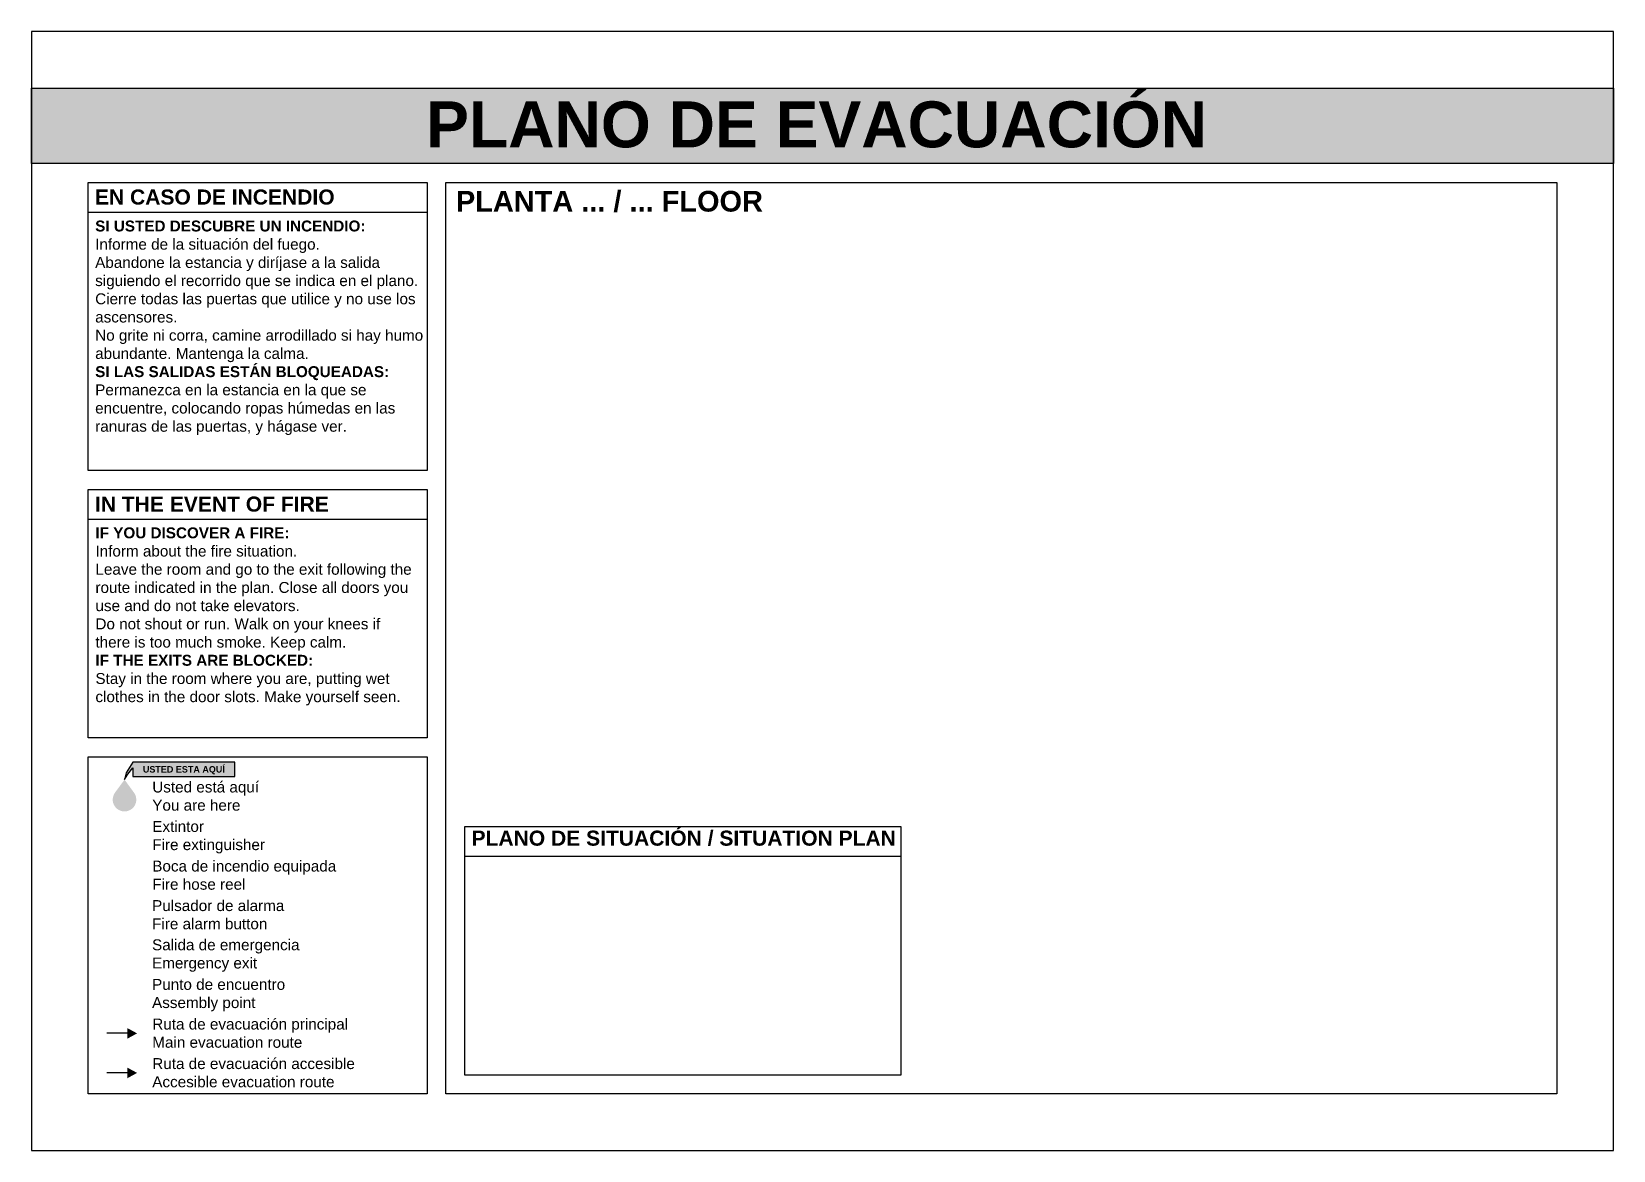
# Model space of a CAD drawing. Extents: x 0 to 297, y 0 to 210.
import ezdxf
from ezdxf.enums import TextEntityAlignment as Align

# ---------------------------------------------------------------- set-up
doc = ezdxf.new("R2010")
doc.units = 0
doc.header["$MEASUREMENT"] = 0
doc.layers.add('Dimensiones A4', color=7, linetype='Continuous', plot=False)
doc.layers.add('Plano situación', color=7, linetype='Continuous')
doc.styles.add('21', font='arialbd_0.ttf', dxfattribs={"height": 1})

# ---------------------------------------------------------------- blocks, each defined once
blk = doc.blocks.new('USTEDAQUI')
h = blk.add_hatch(color=164)
h.dxf.hatch_style = 1
edge = h.paths.add_edge_path()
edge.add_spline(control_points=[(1.6, 7.04), (1.6, 7.04), (2.2, 7.04), (2.2, 7.04), (2.2, 7.04), (2.2, 7.04), (20.6, 7.04), (20.6, 7.04), (20.6, 7.04), (20.6, 7.04), (20.6, 4.4), (20.6, 4.4), (20.6, 4.4), (20.6, 4.4), (1.6, 4.4), (1.6, 4.4), (1.6, 4.4), (1.6, 4.4), (1.6, 5.98), (1.6, 5.98), (1.6, 5.98), (1.6, 5.98), (0.63, 4.82), (0.63, 4.82), (0.63, 4.82), (0.63, 4.82), (0.04, 3.8), (0.04, 3.8), (0.04, 3.8), (0.04, 3.8), (0.32, 5.05), (0.32, 5.05), (0.32, 5.05), (0.32, 5.05), (1.6, 7.04), (1.6, 7.04)], knot_values=[0, 0, 0, 0, 0.1, 0.1, 0.1, 0.1, 0.2, 0.2, 0.2, 0.2, 0.3, 0.3, 0.3, 0.3, 0.4, 0.4, 0.4, 0.4, 0.5, 0.5, 0.5, 0.5, 0.6, 0.6, 0.6, 0.6, 0.7, 0.7, 0.7, 0.7, 0.8, 0.8, 0.8, 0.8, 1, 1, 1, 1], degree=3, periodic=0)
h = blk.add_hatch(color=164)
h.dxf.hatch_style = 1
edge = h.paths.add_edge_path()
edge.add_spline(control_points=[(1.79, 1.37), (1.79, 1.37), (1.79, 1.37), (1.79, 1.37), (1.79, 1.37), (1.79, 1.37), (1.35, 1.98), (0.91, 2.58)], knot_values=[0.011111, 0.011111, 0.011111, 0.011111, 0.011111, 0.011111, 0.011111, 0.011111, 0.022222, 0.022222, 0.022222, 0.022222], degree=3, periodic=0)
edge.add_spline(control_points=[(0.91, 2.58), (0.47, 3.19), (0.02, 3.79), (0.02, 3.79), (0.02, 3.79), (-1.76, 1.37), (-1.76, 1.37), (-1.76, 1.37), (-1.76, 1.37), (-1.94, 1.07), (-1.94, 1.07), (-1.94, 1.07), (-1.94, 1.07), (-2.06, 0.76), (-2.06, 0.76)], knot_values=[0.911112, 0.911112, 0.911112, 0.911112, 0.922223, 0.922223, 0.922223, 0.966668, 0.966668, 0.966668, 0.966668, 0.98889, 0.98889, 0.98889, 0.98889, 1.011111, 1.011111, 1.011111, 1.011111], degree=3, periodic=0)
edge.add_spline(control_points=[(-2.06, 0.76), (-2.06, 0.76), (-2.06, 0.76), (-2.06, 0.76), (-2.06, 0.76), (-2.09, 0.65), (-2.12, 0.55), (-2.14, 0.45)], knot_values=[0.888889, 0.888889, 0.888889, 0.888889, 0.88889, 0.88889, 0.88889, 0.88889, 0.911112, 0.911112, 0.911112, 0.911112], degree=3, periodic=0)
edge.add_spline(control_points=[(-2.15, 0.39), (-2.17, 0.29), (-2.18, 0.18), (-2.18, 0.08)], knot_values=[0.822222, 0.822222, 0.822222, 0.822222, 0.844444, 0.844444, 0.844444, 0.844444], degree=3, periodic=0)
edge.add_spline(control_points=[(-2.18, 0.07), (-2.18, -0.15), (-2.15, -0.37), (-2.08, -0.58)], knot_values=[0.755556, 0.755556, 0.755556, 0.755556, 0.777778, 0.777778, 0.777778, 0.777778], degree=3, periodic=0)
edge.add_spline(control_points=[(-2.06, -0.63), (-2.03, -0.73), (-1.99, -0.82), (-1.94, -0.91)], knot_values=[0.688889, 0.688889, 0.688889, 0.688889, 0.711111, 0.711111, 0.711111, 0.711111], degree=3, periodic=0)
edge.add_spline(control_points=[(-1.93, -0.93), (-1.83, -1.12), (-1.71, -1.29), (-1.56, -1.45)], knot_values=[0.622222, 0.622222, 0.622222, 0.622222, 0.644444, 0.644444, 0.644444, 0.644444], degree=3, periodic=0)
edge.add_spline(control_points=[(-1.53, -1.48), (-1.53, -1.48), (-1.46, -1.54), (-1.46, -1.54)], knot_values=[0.577778, 0.577778, 0.577778, 0.577778, 0.6, 0.6, 0.6, 0.6], degree=3, periodic=0)
edge.add_spline(control_points=[(-1.46, -1.54), (-1.46, -1.54), (-1.46, -1.54), (-1.46, -1.54), (-1.46, -1.54), (-1.45, -1.55), (-1.44, -1.56), (-1.43, -1.57)], knot_values=[0.566667, 0.566667, 0.566667, 0.566667, 0.566667, 0.566667, 0.566667, 0.566667, 0.577778, 0.577778, 0.577778, 0.577778], degree=3, periodic=0)
edge.add_spline(control_points=[(-1.43, -1.57), (-1.42, -1.58), (-1.41, -1.59), (-1.4, -1.6), (-1.4, -1.6), (-1.4, -1.6), (-1.27, -1.71), (-1.27, -1.71), (-1.27, -1.71), (-1.27, -1.71), (-1.27, -1.71), (-1.27, -1.71)], knot_values=[0.533333, 0.533333, 0.533333, 0.533333, 0.544444, 0.544444, 0.544444, 0.544444, 0.566666, 0.566666, 0.566666, 0.566666, 0.566667, 0.566667, 0.566667, 0.566667], degree=3, periodic=0)
edge.add_spline(control_points=[(-1.27, -1.71), (-1.27, -1.71), (-1.2, -1.75), (-1.2, -1.75)], knot_values=[0.511111, 0.511111, 0.511111, 0.511111, 0.533333, 0.533333, 0.533333, 0.533333], degree=3, periodic=0)
edge.add_spline(control_points=[(-1.2, -1.75), (-1.2, -1.75), (-1.2, -1.75), (-1.2, -1.75), (-1.2, -1.75), (-0.94, -1.92), (-0.65, -2.04), (-0.32, -2.1), (-0.32, -2.1), (-0.32, -2.1), (-0.32, -2.1), (-0.32, -2.1)], knot_values=[0.488889, 0.488889, 0.488889, 0.488889, 0.488889, 0.488889, 0.488889, 0.488889, 0.511111, 0.511111, 0.511111, 0.511111, 0.511111, 0.511111, 0.511111, 0.511111], degree=3, periodic=0)
edge.add_spline(control_points=[(-0.32, -2.1), (-0.32, -2.1), (-0.32, -2.1), (-0.32, -2.1), (-0.32, -2.1)], knot_values=[0.466667, 0.466667, 0.466667, 0.466667, 0.488889, 0.488889, 0.488889, 0.488889, 0.488889], degree=3, periodic=0)
edge.add_spline(control_points=[(-0.32, -2.1), (-0.32, -2.1), (0.03, -2.11), (0.03, -2.11)], knot_values=[0.444445, 0.444445, 0.444445, 0.444445, 0.466667, 0.466667, 0.466667, 0.466667], degree=3, periodic=0)
edge.add_spline(control_points=[(0.03, -2.11), (0.03, -2.11), (0.03, -2.11), (0.03, -2.11), (0.03, -2.11), (0.03, -2.11), (0.35, -2.1), (0.35, -2.1), (0.35, -2.1), (0.35, -2.1), (0.35, -2.1), (0.35, -2.1)], knot_values=[0.422222, 0.422222, 0.422222, 0.422222, 0.422222, 0.422222, 0.422222, 0.422222, 0.444444, 0.444444, 0.444444, 0.444444, 0.444445, 0.444445, 0.444445, 0.444445], degree=3, periodic=0)
edge.add_spline(control_points=[(0.36, -2.1), (0.36, -2.1), (0.36, -2.1), (0.36, -2.1), (0.36, -2.1)], knot_values=[0.377778, 0.377778, 0.377778, 0.377778, 0.4, 0.4, 0.4, 0.4, 0.4], degree=3, periodic=0)
edge.add_spline(control_points=[(0.36, -2.1), (0.7, -2.04), (1.01, -1.91), (1.27, -1.73)], knot_values=[0.355556, 0.355556, 0.355556, 0.355556, 0.377778, 0.377778, 0.377778, 0.377778], degree=3, periodic=0)
edge.add_spline(control_points=[(1.27, -1.73), (1.27, -1.73), (1.27, -1.73), (1.27, -1.73), (1.27, -1.73), (1.27, -1.73), (1.31, -1.71), (1.31, -1.71), (1.31, -1.71), (1.31, -1.71), (1.31, -1.71), (1.31, -1.71)], knot_values=[0.333333, 0.333333, 0.333333, 0.333333, 0.333333, 0.333333, 0.333333, 0.333333, 0.355556, 0.355556, 0.355556, 0.355556, 0.355556, 0.355556, 0.355556, 0.355556], degree=3, periodic=0)
edge.add_spline(control_points=[(1.37, -1.66), (1.37, -1.66), (1.37, -1.66), (1.37, -1.66), (1.37, -1.66), (1.41, -1.63), (1.45, -1.59), (1.48, -1.56)], knot_values=[0.288889, 0.288889, 0.288889, 0.288889, 0.288889, 0.288889, 0.288889, 0.288889, 0.311111, 0.311111, 0.311111, 0.311111], degree=3, periodic=0)
edge.add_spline(control_points=[(1.58, -1.48), (1.58, -1.48), (1.63, -1.42), (1.63, -1.42)], knot_values=[0.244445, 0.244445, 0.244445, 0.244445, 0.266666, 0.266666, 0.266666, 0.266666], degree=3, periodic=0)
edge.add_spline(control_points=[(1.63, -1.42), (1.63, -1.42), (1.63, -1.42), (1.63, -1.42), (1.63, -1.42), (1.84, -1.2), (2, -0.93), (2.09, -0.64)], knot_values=[0.222222, 0.222222, 0.222222, 0.222222, 0.222223, 0.222223, 0.222223, 0.222223, 0.244445, 0.244445, 0.244445, 0.244445], degree=3, periodic=0)
edge.add_spline(control_points=[(2.09, -0.64), (2.09, -0.64), (2.09, -0.64), (2.09, -0.64), (2.09, -0.64), (2.09, -0.64), (2.11, -0.6), (2.11, -0.6), (2.11, -0.6), (2.11, -0.6), (2.11, -0.6), (2.11, -0.6)], knot_values=[0.2, 0.2, 0.2, 0.2, 0.2, 0.2, 0.2, 0.2, 0.222222, 0.222222, 0.222222, 0.222222, 0.222222, 0.222222, 0.222222, 0.222222], degree=3, periodic=0)
edge.add_spline(control_points=[(2.12, -0.57), (2.18, -0.38), (2.21, -0.17), (2.21, 0.04)], knot_values=[0.155556, 0.155556, 0.155556, 0.155556, 0.177778, 0.177778, 0.177778, 0.177778], degree=3, periodic=0)
edge.add_spline(control_points=[(2.21, 0.12), (2.21, 0.22), (2.2, 0.32), (2.18, 0.42)], knot_values=[0.088889, 0.088889, 0.088889, 0.088889, 0.111111, 0.111111, 0.111111, 0.111111], degree=3, periodic=0)
edge.add_spline(control_points=[(2.18, 0.42), (2.18, 0.42), (2.18, 0.42), (2.18, 0.42), (2.18, 0.42), (2.17, 0.53), (2.14, 0.64), (2.11, 0.76)], knot_values=[0.066667, 0.066667, 0.066667, 0.066667, 0.066667, 0.066667, 0.066667, 0.066667, 0.088889, 0.088889, 0.088889, 0.088889], degree=3, periodic=0)
edge.add_spline(control_points=[(2.11, 0.76), (2.11, 0.76), (2.11, 0.76), (2.11, 0.76), (2.11, 0.76), (2.11, 0.76), (1.97, 1.07), (1.97, 1.07)], knot_values=[0.044445, 0.044445, 0.044445, 0.044445, 0.044445, 0.044445, 0.044445, 0.044445, 0.066667, 0.066667, 0.066667, 0.066667], degree=3, periodic=0)
edge.add_spline(control_points=[(1.97, 1.07), (1.97, 1.07), (1.97, 1.07), (1.97, 1.07), (1.97, 1.07), (1.97, 1.07), (1.79, 1.37), (1.79, 1.37)], knot_values=[0.022222, 0.022222, 0.022222, 0.022222, 0.022223, 0.022223, 0.022223, 0.022223, 0.044445, 0.044445, 0.044445, 0.044445], degree=3, periodic=0)
at = {"color": 164}
blk.add_open_spline([(1.6, 7.04), (1.6, 7.04), (2.2, 7.04), (2.2, 7.04), (2.2, 7.04), (2.2, 7.04), (20.6, 7.04), (20.6, 7.04), (20.6, 7.04), (20.6, 7.04), (20.6, 4.4), (20.6, 4.4), (20.6, 4.4), (20.6, 4.4), (1.6, 4.4), (1.6, 4.4), (1.6, 4.4), (1.6, 4.4), (1.6, 5.98), (1.6, 5.98), (1.6, 5.98), (1.6, 5.98), (0.63, 4.82), (0.63, 4.82), (0.63, 4.82), (0.63, 4.82), (0.04, 3.8), (0.04, 3.8), (0.04, 3.8), (0.04, 3.8), (0.32, 5.05), (0.32, 5.05), (0.32, 5.05), (0.32, 5.05), (1.6, 7.04), (1.6, 7.04)], degree=3, knots=[0, 0, 0, 0, 0.1, 0.1, 0.1, 0.1, 0.2, 0.2, 0.2, 0.2, 0.3, 0.3, 0.3, 0.3, 0.4, 0.4, 0.4, 0.4, 0.5, 0.5, 0.5, 0.5, 0.6, 0.6, 0.6, 0.6, 0.7, 0.7, 0.7, 0.7, 0.8, 0.8, 0.8, 0.8, 1, 1, 1, 1], dxfattribs=at)
at = {"color": 7, "true_color": 0xffffff, "style": '21'}
blk.add_text('USTED ESTA AQUÍ', height=1.2, dxfattribs=at).set_placement((11.08, 5.72), align=Align.MIDDLE_CENTER)

msp = doc.modelspace()

# ---------------------------------------------------------------- hatches: boundary and pattern name
at = {"true_color": 0x008d5a}
h = msp.add_hatch(color=126, dxfattribs=at)
h.dxf.hatch_style = 1
h.paths.add_polyline_path([(0, 199.28), (0, 185.14), (297, 185.14), (297, 199.28)])
h = msp.add_hatch(color=126, dxfattribs=at)
h.dxf.hatch_style = 1
h.paths.add_polyline_path([(17.99, 20.86), (19.8, 21.85), (17.99, 22.83)])
h = msp.add_hatch(color=126, dxfattribs=at)
h.dxf.hatch_style = 1
h.paths.add_polyline_path([(17.99, 20.86), (19.8, 21.85), (17.99, 22.83)])
at = {"true_color": 0x0033ab}
h = msp.add_hatch(color=164, dxfattribs=at)
h.dxf.hatch_style = 1
h.paths.add_polyline_path([(17.99, 13.43), (19.8, 14.43), (17.99, 15.41)])
h = msp.add_hatch(color=164, dxfattribs=at)
h.dxf.hatch_style = 1
h.paths.add_polyline_path([(17.99, 13.43), (19.8, 14.43), (17.99, 15.41)])

# ---------------------------------------------------------------- linework, layer by layer
at = {"color": 126, "linetype": 'Continuous', "true_color": 0x008d5a}
msp.add_line((18.77, 21.86), (14.12, 21.86), dxfattribs=at)
msp.add_line((18.77, 21.86), (14.12, 21.86), dxfattribs=at)
at = {"color": 164, "linetype": 'Continuous', "true_color": 0x0033ab}
msp.add_line((18.77, 14.44), (14.12, 14.44), dxfattribs=at)
msp.add_line((18.77, 14.44), (14.12, 14.44), dxfattribs=at)
at = {"color": 126, "true_color": 0x008d5a}
msp.add_lwpolyline([(0, 199.28), (297, 199.28), (297, 185.14), (0, 185.14)], close=True, dxfattribs=at)
for points in [[(10.61, 181.6), (74.25, 181.6), (74.25, 127.51), (10.61, 127.51)], [(10.61, 181.6), (74.25, 181.6), (74.25, 175.96), (10.61, 175.96)], [(77.78, 181.6), (286.39, 181.6), (286.39, 10.5), (77.78, 10.5)], [(10.61, 123.97), (74.25, 123.97), (74.25, 77.33), (10.61, 77.33)], [(10.61, 123.97), (74.25, 123.97), (74.25, 118.33), (10.61, 118.33)], [(10.61, 73.79), (74.25, 73.79), (74.25, 10.5), (10.61, 10.5)]]:
    msp.add_lwpolyline(points, close=True)
at = {"layer": 'Dimensiones A4'}
msp.add_lwpolyline([(0, -0.11), (297, -0.11), (297, 209.89), (0, 209.89), (0, -0.11)], close=True, dxfattribs=at)
msp.add_lwpolyline([(0, -0.11), (297, -0.11), (297, 209.89), (0, 209.89), (0, -0.11)], close=True, dxfattribs=at)
at = {"layer": 'Plano situación'}
for points in [[(81.32, 60.67), (163.2, 60.67), (163.2, 14.03), (81.32, 14.03)], [(81.32, 60.67), (163.2, 60.67), (163.2, 55.03), (81.32, 55.03)]]:
    msp.add_lwpolyline(points, close=True, dxfattribs=at)

# ---------------------------------------------------------------- block references
at = {"xscale": 1.007644298462458, "yscale": 1.007644298462458, "zscale": 1.007644298462458}
msp.add_blockref('USTEDAQUI', (17.42, 65.65), dxfattribs=at)

# ---------------------------------------------------------------- texts
at = {"color": 7, "true_color": 0xffffff, "style": '21'}
msp.add_text('PLANO DE EVACUACIÓN', height=8.6285, dxfattribs=at).set_placement((147.4, 192.48), align=Align.MIDDLE_CENTER)
at = {"attachment_point": 1}
for s, width, gutter_width, heights, insert, char_height in [('\\pxt2.5;{\\fArial|b1|i0|c0|p34;EN CASO DE INCENDIO}', 77.5736, 0, [7.2], (11.89, 180.26), 2.8285), ('\\pxt2.5;{\\fArial|b1|i0|c0|p34;PLANTA ... / ... FLOOR}', 132.7576, 14.73, [7.2], (79.67, 180), 3.8892), ('\\pxa0.4878,ql;{\\fArial|b1|i0|c0|p34;SI USTED DESCUBRE UN INCENDIO:\\P\\fArial|b0|i0|c0|p34;Informe de la situación del fuego.\\PAbandone la estancia y diríjase a la salida siguiendo el recorrido que se indica en el plano. Cierre todas las puertas que utilice y no use los ascensores.\\P\\pq*;No grite ni corra, camine arrodillado si hay humo abundante. Mantenga la calma.\\P\\fArial|b1|i0|c0|p34;SI LAS SALIDAS ESTÁN BLOQUEADAS:\\P\\fArial|b0|i0|c0|p34;Permanezca en la estancia en la que se encuentre, colocando ropas húmedas en las ranuras de las puertas, y hágase ver.}', 62.9005, 0, [62.87], (11.93, 174.43), 2.05), ('\\pxt2.5;{\\fArial|b1|i0|c0|p34;IN THE EVENT OF FIRE}', 77.5736, 0, [7.2], (11.89, 122.62), 2.8285)]:
    msp.add_mtext_dynamic_manual_height_columns(s, width=width, gutter_width=gutter_width, heights=heights, dxfattribs=dict(at, insert=insert, char_height=char_height))
at = {"char_height": 2.05, "attachment_point": 1}
for s, insert, width in [('\\pxa0.4878;{\\fArial|b1|i0|c0|p34;IF YOU DISCOVER A FIRE:\\P\\fArial|b0|i0|c0|p34;Inform about the fire situation.\\PLeave the room and go to the exit following the route indicated in the plan. Close all doors you use and do not take elevators.\\PDo not shout or run. Walk on your knees if there is too much smoke. Keep calm.\\P\\fArial|b1|i0|c0|p34;IF THE EXITS ARE BLOCKED:\\P\\fArial|b0|i0|c0|p34;Stay in the room where you are, putting wet clothes in the door slots. Make yourself seen. }', (11.98, 116.83), 60.0474), ('{\\fArial|b0|i0|c0|p34;Usted está aquí\\PYou are here }', (22.65, 69.12), 49.9635), ('{\\fArial|b0|i0|c0|p34;Extintor\\PFire extinguisher}', (22.65, 61.72), 49.9635), ('{\\fArial|b0|i0|c0|p34;Boca de incendio equipada\\PFire hose reel}', (22.65, 54.28), 49.9635), ('\\pxt4;{\\fArial|b0|i0|c0|p34;Pulsador de alarma\\PFire alarm button}', (22.62, 46.86), 49.9635), ('{\\fArial|b0|i0|c0|p34;Salida de emergencia\\PEmergency exit}', (22.61, 39.5), 49.9635), ('{\\fArial|b0|i0|c0|p34;Punto de encuentro\\PAssembly point}', (22.61, 32.07), 49.9635), ('\\pxt4;{\\fArial|b0|i0|c0|p34;Ruta de evacuación principal \\PMain evacuation route}', (22.65, 24.62), 49.9635), ('\\pxt4;{\\fArial|b0|i0|c0|p34;Ruta de evacuación accesible \\PAccesible evacuation route}', (22.65, 17.2), 49.9635)]:
    msp.add_mtext(s, dxfattribs=dict(at, insert=insert, width=width))
at = {"layer": 'Plano situación', "insert": (82.6, 59.91), "char_height": 2.8285, "attachment_point": 1}
msp.add_mtext_dynamic_manual_height_columns('\\pxt2.5;{\\fArial|b1|i0|c0|p34;PLANO DE SITUACIÓN / SITUATION PLAN}', width=114.6702, gutter_width=0, heights=[7.2], dxfattribs=at)

doc.saveas('drawing.dxf')
